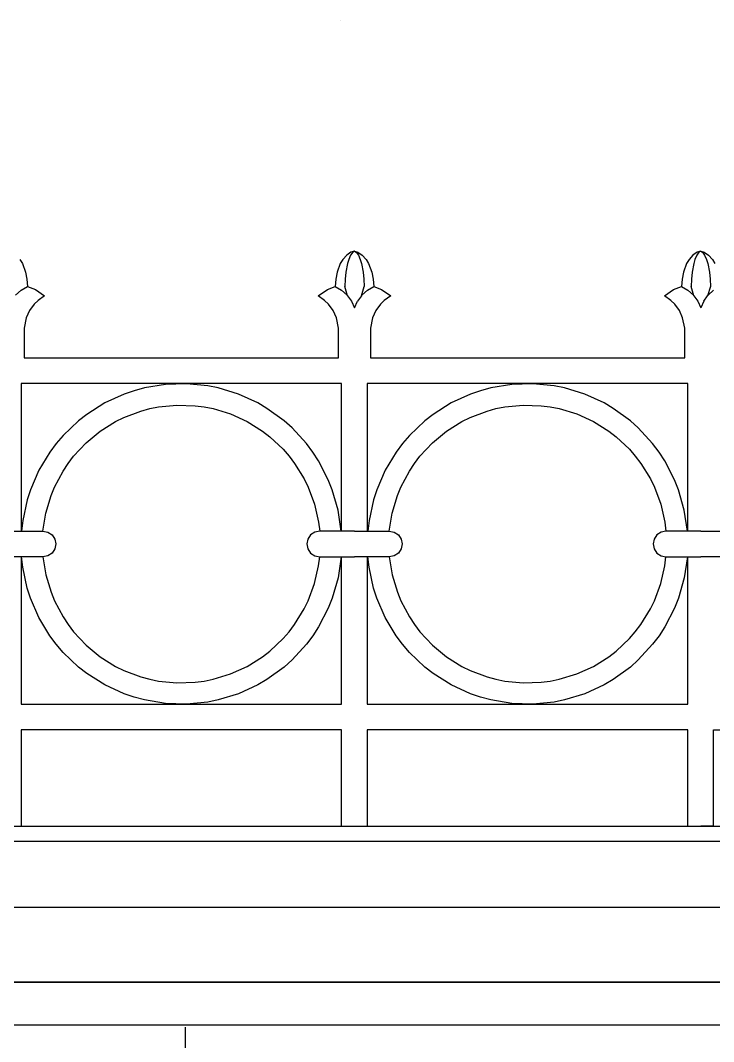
# Model space of a CAD drawing. Header units: millimetres. Extents: x -11840 to 12480, y -4119 to 5972.
# Drawn here: x -7609.5 to -7285.2, y 743.1 to 1220.8 of the extents above; entities that cross this region are included whole.
import ezdxf

# ---------------------------------------------------------------- set-up
doc = ezdxf.new("R2010")
doc.units = ezdxf.units.MM

msp = doc.modelspace()

# ---------------------------------------------------------------- linework, layer by layer
at = {"color": 140, "true_color": 0x00bfff}
msp.add_line((-7459.65, 1220.76), (-7459.65, 1220.74), dxfattribs=at)
msp.add_line((-7459.65, 1220.76), (-7459.65, 1220.74), dxfattribs=at)
at = {"color": 8, "true_color": 0x737373}
for p, q in [((-7609.79, 1108.95), (-7608.59, 1106.99)), ((-7609.79, 1108.95), (-7608.59, 1106.99)), ((-7458.64, 1108.95), (-7459.84, 1106.99)), ((-7458.64, 1108.95), (-7459.84, 1106.99)), ((-7456.85, 1110.92), (-7458.64, 1108.95)), ((-7456.85, 1110.92), (-7458.64, 1108.95)), ((-7454.86, 1112.36), (-7456.85, 1110.92)), ((-7454.86, 1112.36), (-7456.85, 1110.92)), ((-7455.93, 1108.95), (-7456.53, 1106.99)), ((-7455.93, 1108.95), (-7456.53, 1106.99)), ((-7455.03, 1110.92), (-7455.93, 1108.95)), ((-7455.03, 1110.92), (-7455.93, 1108.95)), ((-7454.04, 1112.36), (-7455.03, 1110.92)), ((-7454.04, 1112.36), (-7455.03, 1110.92)), ((-7453.22, 1112.86), (-7454.86, 1112.36)), ((-7453.22, 1112.86), (-7454.86, 1112.36)), ((-7453.22, 1112.86), (-7454.04, 1112.36)), ((-7453.22, 1112.86), (-7454.04, 1112.36)), ((-7453.22, 1112.86), (-7452.4, 1112.36)), ((-7453.22, 1112.86), (-7451.58, 1112.36)), ((-7453.22, 1112.86), (-7452.4, 1112.36)), ((-7453.22, 1112.86), (-7451.58, 1112.36)), ((-7452.4, 1112.36), (-7451.4, 1110.92)), ((-7452.4, 1112.36), (-7451.4, 1110.92)), ((-7451.58, 1112.36), (-7449.58, 1110.92)), ((-7451.58, 1112.36), (-7449.58, 1110.92)), ((-7451.4, 1110.92), (-7450.5, 1108.95)), ((-7451.4, 1110.92), (-7450.5, 1108.95)), ((-7450.5, 1108.95), (-7449.9, 1106.99)), ((-7450.5, 1108.95), (-7449.9, 1106.99)), ((-7449.58, 1110.92), (-7447.79, 1108.95)), ((-7449.58, 1110.92), (-7447.79, 1108.95)), ((-7447.79, 1108.95), (-7446.59, 1106.99)), ((-7447.79, 1108.95), (-7446.59, 1106.99)), ((-7296.64, 1108.95), (-7297.84, 1106.99)), ((-7296.64, 1108.95), (-7297.84, 1106.99)), ((-7294.85, 1110.92), (-7296.64, 1108.95)), ((-7294.85, 1110.92), (-7296.64, 1108.95)), ((-7292.86, 1112.36), (-7294.85, 1110.92)), ((-7292.86, 1112.36), (-7294.85, 1110.92)), ((-7293.93, 1108.95), (-7294.53, 1106.99)), ((-7293.93, 1108.95), (-7294.53, 1106.99)), ((-7293.03, 1110.92), (-7293.93, 1108.95)), ((-7293.03, 1110.92), (-7293.93, 1108.95)), ((-7292.04, 1112.36), (-7293.03, 1110.92)), ((-7292.04, 1112.36), (-7293.03, 1110.92)), ((-7291.22, 1112.86), (-7292.86, 1112.36)), ((-7291.22, 1112.86), (-7292.86, 1112.36)), ((-7291.22, 1112.86), (-7292.04, 1112.36)), ((-7291.22, 1112.86), (-7292.04, 1112.36)), ((-7291.22, 1112.86), (-7289.58, 1112.36)), ((-7291.22, 1112.86), (-7290.4, 1112.36)), ((-7291.22, 1112.86), (-7289.58, 1112.36)), ((-7291.22, 1112.86), (-7290.4, 1112.36)), ((-7290.4, 1112.36), (-7289.4, 1110.92)), ((-7290.4, 1112.36), (-7289.4, 1110.92)), ((-7289.58, 1112.36), (-7287.58, 1110.92)), ((-7289.58, 1112.36), (-7287.58, 1110.92)), ((-7289.4, 1110.92), (-7288.5, 1108.95)), ((-7289.4, 1110.92), (-7288.5, 1108.95)), ((-7288.5, 1108.95), (-7287.9, 1106.99)), ((-7288.5, 1108.95), (-7287.9, 1106.99)), ((-7287.58, 1110.92), (-7285.79, 1108.95)), ((-7287.58, 1110.92), (-7285.79, 1108.95)), ((-7285.79, 1108.95), (-7284.59, 1106.99)), ((-7285.79, 1108.95), (-7284.59, 1106.99)), ((-7608.59, 1106.99), (-7607.07, 1103.06)), ((-7608.59, 1106.99), (-7607.07, 1103.06)), ((-7459.84, 1106.99), (-7461.36, 1103.06)), ((-7459.84, 1106.99), (-7461.36, 1103.06)), ((-7456.53, 1106.99), (-7457.29, 1103.06)), ((-7456.53, 1106.99), (-7457.29, 1103.06)), ((-7449.9, 1106.99), (-7449.14, 1103.06)), ((-7449.9, 1106.99), (-7449.14, 1103.06)), ((-7446.59, 1106.99), (-7445.07, 1103.06)), ((-7446.59, 1106.99), (-7445.07, 1103.06)), ((-7297.84, 1106.99), (-7299.36, 1103.06)), ((-7297.84, 1106.99), (-7299.36, 1103.06)), ((-7294.53, 1106.99), (-7295.29, 1103.06)), ((-7294.53, 1106.99), (-7295.29, 1103.06)), ((-7287.9, 1106.99), (-7287.14, 1103.06)), ((-7287.9, 1106.99), (-7287.14, 1103.06)), ((-7607.07, 1103.06), (-7606.5, 1099.71)), ((-7607.07, 1103.06), (-7606.5, 1099.71)), ((-7606.5, 1099.71), (-7606.22, 1096.37)), ((-7606.5, 1099.71), (-7606.22, 1096.37)), ((-7461.94, 1099.71), (-7462.22, 1096.37)), ((-7461.94, 1099.71), (-7462.22, 1096.37)), ((-7461.36, 1103.06), (-7461.94, 1099.71)), ((-7461.36, 1103.06), (-7461.94, 1099.71)), ((-7457.58, 1099.71), (-7457.72, 1096.37)), ((-7457.58, 1099.71), (-7457.72, 1096.37)), ((-7457.29, 1103.06), (-7457.58, 1099.71)), ((-7457.29, 1103.06), (-7457.58, 1099.71)), ((-7449.14, 1103.06), (-7448.86, 1099.71)), ((-7449.14, 1103.06), (-7448.86, 1099.71)), ((-7448.86, 1099.71), (-7448.72, 1096.37)), ((-7448.86, 1099.71), (-7448.72, 1096.37)), ((-7445.07, 1103.06), (-7444.5, 1099.71)), ((-7445.07, 1103.06), (-7444.5, 1099.71)), ((-7444.5, 1099.71), (-7444.22, 1096.37)), ((-7444.5, 1099.71), (-7444.22, 1096.37)), ((-7299.94, 1099.71), (-7300.22, 1096.37)), ((-7299.94, 1099.71), (-7300.22, 1096.37)), ((-7299.36, 1103.06), (-7299.94, 1099.71)), ((-7299.36, 1103.06), (-7299.94, 1099.71)), ((-7295.58, 1099.71), (-7295.72, 1096.37)), ((-7295.58, 1099.71), (-7295.72, 1096.37)), ((-7295.29, 1103.06), (-7295.58, 1099.71)), ((-7295.29, 1103.06), (-7295.58, 1099.71)), ((-7287.14, 1103.06), (-7286.86, 1099.71)), ((-7287.14, 1103.06), (-7286.86, 1099.71)), ((-7286.86, 1099.71), (-7286.72, 1096.37)), ((-7286.86, 1099.71), (-7286.72, 1096.37)), ((-7609.19, 1094.62), (-7611.75, 1092.3)), ((-7609.19, 1094.62), (-7611.75, 1092.3)), ((-7609.19, 1094.62), (-7606.22, 1096.37)), ((-7609.19, 1094.62), (-7606.22, 1096.37)), ((-7606.22, 1096.37), (-7602.52, 1094.92)), ((-7606.22, 1096.37), (-7602.52, 1094.92)), ((-7602.52, 1094.92), (-7598.22, 1091.87)), ((-7602.52, 1094.92), (-7598.22, 1091.87)), ((-7470.22, 1091.87), (-7465.91, 1094.92)), ((-7470.22, 1091.87), (-7465.91, 1094.92)), ((-7465.91, 1094.92), (-7462.22, 1096.37)), ((-7465.91, 1094.92), (-7462.22, 1096.37)), ((-7462.22, 1096.37), (-7459.24, 1094.62)), ((-7462.22, 1096.37), (-7459.24, 1094.62)), ((-7459.24, 1094.62), (-7456.68, 1092.3)), ((-7459.24, 1094.62), (-7456.68, 1092.3)), ((-7456.42, 1091.94), (-7457.72, 1096.37)), ((-7456.42, 1091.94), (-7457.72, 1096.37)), ((-7450.01, 1091.94), (-7448.72, 1096.37)), ((-7450.01, 1091.94), (-7448.72, 1096.37)), ((-7447.19, 1094.62), (-7449.75, 1092.3)), ((-7447.19, 1094.62), (-7449.75, 1092.3)), ((-7447.19, 1094.62), (-7444.22, 1096.37)), ((-7447.19, 1094.62), (-7444.22, 1096.37)), ((-7444.22, 1096.37), (-7440.52, 1094.92)), ((-7444.22, 1096.37), (-7440.52, 1094.92)), ((-7440.52, 1094.92), (-7436.22, 1091.87)), ((-7440.52, 1094.92), (-7436.22, 1091.87)), ((-7308.22, 1091.87), (-7303.91, 1094.92)), ((-7308.22, 1091.87), (-7303.91, 1094.92)), ((-7303.91, 1094.92), (-7300.22, 1096.37)), ((-7303.91, 1094.92), (-7300.22, 1096.37)), ((-7300.22, 1096.37), (-7297.24, 1094.62)), ((-7300.22, 1096.37), (-7297.24, 1094.62)), ((-7297.24, 1094.62), (-7294.68, 1092.3)), ((-7297.24, 1094.62), (-7294.68, 1092.3)), ((-7294.42, 1091.94), (-7295.72, 1096.37)), ((-7294.42, 1091.94), (-7295.72, 1096.37)), ((-7286.72, 1096.37), (-7288.01, 1091.94)), ((-7286.72, 1096.37), (-7288.01, 1091.94)), ((-7287.75, 1092.3), (-7285.19, 1094.62)), ((-7287.75, 1092.3), (-7285.19, 1094.62)), ((-7601.27, 1089.75), (-7603.04, 1088.02)), ((-7601.27, 1089.75), (-7603.04, 1088.02)), ((-7598.22, 1091.87), (-7601.27, 1089.75)), ((-7598.22, 1091.87), (-7601.27, 1089.75)), ((-7467.17, 1089.75), (-7470.22, 1091.87)), ((-7467.17, 1089.75), (-7470.22, 1091.87)), ((-7465.4, 1088.02), (-7467.17, 1089.75)), ((-7465.4, 1088.02), (-7467.17, 1089.75)), ((-7456.68, 1092.3), (-7456.42, 1091.94)), ((-7456.68, 1092.3), (-7456.42, 1091.94)), ((-7456.42, 1091.94), (-7454.64, 1089.51)), ((-7456.42, 1091.94), (-7454.64, 1089.51)), ((-7454.64, 1089.51), (-7453.22, 1086.37)), ((-7454.64, 1089.51), (-7453.22, 1086.37)), ((-7453.22, 1086.37), (-7451.79, 1089.51)), ((-7453.22, 1086.37), (-7451.79, 1089.51)), ((-7450.01, 1091.94), (-7451.79, 1089.51)), ((-7450.01, 1091.94), (-7451.79, 1089.51)), ((-7449.75, 1092.3), (-7450.01, 1091.94)), ((-7449.75, 1092.3), (-7450.01, 1091.94)), ((-7439.27, 1089.75), (-7441.04, 1088.02)), ((-7439.27, 1089.75), (-7441.04, 1088.02)), ((-7436.22, 1091.87), (-7439.27, 1089.75)), ((-7436.22, 1091.87), (-7439.27, 1089.75)), ((-7305.17, 1089.75), (-7308.22, 1091.87)), ((-7305.17, 1089.75), (-7308.22, 1091.87)), ((-7303.4, 1088.02), (-7305.17, 1089.75)), ((-7303.4, 1088.02), (-7305.17, 1089.75)), ((-7294.68, 1092.3), (-7294.42, 1091.94)), ((-7294.68, 1092.3), (-7294.42, 1091.94)), ((-7294.42, 1091.94), (-7292.64, 1089.51)), ((-7294.42, 1091.94), (-7292.64, 1089.51)), ((-7292.64, 1089.51), (-7291.22, 1086.37)), ((-7292.64, 1089.51), (-7291.22, 1086.37)), ((-7289.79, 1089.51), (-7291.22, 1086.37)), ((-7289.79, 1089.51), (-7291.22, 1086.37)), ((-7289.79, 1089.51), (-7288.01, 1091.94)), ((-7289.79, 1089.51), (-7288.01, 1091.94)), ((-7288.01, 1091.94), (-7287.75, 1092.3)), ((-7288.01, 1091.94), (-7287.75, 1092.3)), ((-7605.22, 1085.02), (-7606.75, 1081.64)), ((-7605.22, 1085.02), (-7606.75, 1081.64)), ((-7603.04, 1088.02), (-7605.22, 1085.02)), ((-7603.04, 1088.02), (-7605.22, 1085.02)), ((-7463.22, 1085.02), (-7465.4, 1088.02)), ((-7463.22, 1085.02), (-7465.4, 1088.02)), ((-7461.68, 1081.64), (-7463.22, 1085.02)), ((-7461.68, 1081.64), (-7463.22, 1085.02)), ((-7443.22, 1085.02), (-7444.75, 1081.64)), ((-7443.22, 1085.02), (-7444.75, 1081.64)), ((-7441.04, 1088.02), (-7443.22, 1085.02)), ((-7441.04, 1088.02), (-7443.22, 1085.02)), ((-7301.22, 1085.02), (-7303.4, 1088.02)), ((-7301.22, 1085.02), (-7303.4, 1088.02)), ((-7299.68, 1081.64), (-7301.22, 1085.02)), ((-7299.68, 1081.64), (-7301.22, 1085.02)), ((-7606.75, 1081.64), (-7607.69, 1076.79)), ((-7606.75, 1081.64), (-7607.69, 1076.79)), ((-7460.74, 1076.79), (-7461.68, 1081.64)), ((-7460.74, 1076.79), (-7461.68, 1081.64)), ((-7444.75, 1081.64), (-7445.69, 1076.79)), ((-7444.75, 1081.64), (-7445.69, 1076.79)), ((-7298.74, 1076.79), (-7299.68, 1081.64)), ((-7298.74, 1076.79), (-7299.68, 1081.64)), ((-7607.69, 1076.79), (-7607.72, 1062.87)), ((-7607.69, 1076.79), (-7607.72, 1062.87)), ((-7460.72, 1062.87), (-7460.74, 1076.79)), ((-7460.72, 1062.87), (-7460.74, 1076.79)), ((-7445.69, 1076.79), (-7445.72, 1062.87)), ((-7445.69, 1076.79), (-7445.72, 1062.87)), ((-7298.72, 1062.87), (-7298.74, 1076.79)), ((-7298.72, 1062.87), (-7298.74, 1076.79)), ((-7607.72, 1062.87), (-7460.72, 1062.87)), ((-7607.72, 1062.87), (-7460.72, 1062.87)), ((-7445.72, 1062.87), (-7298.72, 1062.87)), ((-7445.72, 1062.87), (-7298.72, 1062.87)), ((-7609.22, 1050.87), (-7609.22, 981.87)), ((-7459.22, 1050.87), (-7609.22, 1050.87)), ((-7459.22, 1050.87), (-7609.22, 1050.87)), ((-7609.22, 1050.87), (-7609.22, 981.87)), ((-7556.25, 1047.56), (-7560.95, 1045.94)), ((-7556.25, 1047.56), (-7560.95, 1045.94)), ((-7551.45, 1048.86), (-7556.25, 1047.56)), ((-7551.45, 1048.86), (-7556.25, 1047.56)), ((-7541.66, 1050.5), (-7551.45, 1048.86)), ((-7541.66, 1050.5), (-7551.45, 1048.86)), ((-7531.73, 1050.82), (-7541.66, 1050.5)), ((-7531.73, 1050.82), (-7541.66, 1050.5)), ((-7521.85, 1049.84), (-7531.73, 1050.82)), ((-7521.85, 1049.84), (-7531.73, 1050.82)), ((-7516.98, 1048.86), (-7521.85, 1049.84)), ((-7516.98, 1048.86), (-7521.85, 1049.84)), ((-7507.49, 1045.94), (-7516.98, 1048.86)), ((-7507.49, 1045.94), (-7516.98, 1048.86)), ((-7459.22, 981.87), (-7459.22, 1050.87)), ((-7459.22, 981.87), (-7459.22, 1050.87)), ((-7447.22, 1050.87), (-7447.22, 981.87)), ((-7297.22, 1050.87), (-7447.22, 1050.87)), ((-7297.22, 1050.87), (-7447.22, 1050.87)), ((-7447.22, 1050.87), (-7447.22, 981.87)), ((-7394.25, 1047.56), (-7398.95, 1045.94)), ((-7394.25, 1047.56), (-7398.95, 1045.94)), ((-7389.45, 1048.86), (-7394.25, 1047.56)), ((-7389.45, 1048.86), (-7394.25, 1047.56)), ((-7379.66, 1050.5), (-7389.45, 1048.86)), ((-7379.66, 1050.5), (-7389.45, 1048.86)), ((-7369.73, 1050.82), (-7379.66, 1050.5)), ((-7369.73, 1050.82), (-7379.66, 1050.5)), ((-7359.85, 1049.84), (-7369.73, 1050.82)), ((-7359.85, 1049.84), (-7369.73, 1050.82)), ((-7354.98, 1048.86), (-7359.85, 1049.84)), ((-7354.98, 1048.86), (-7359.85, 1049.84)), ((-7345.49, 1045.94), (-7354.98, 1048.86)), ((-7345.49, 1045.94), (-7354.98, 1048.86)), ((-7297.22, 981.87), (-7297.22, 1050.87)), ((-7297.22, 981.87), (-7297.22, 1050.87)), ((-7569.97, 1041.8), (-7578.37, 1036.49)), ((-7569.97, 1041.8), (-7578.37, 1036.49)), ((-7560.95, 1045.94), (-7569.97, 1041.8)), ((-7560.95, 1045.94), (-7569.97, 1041.8)), ((-7498.46, 1041.8), (-7507.49, 1045.94)), ((-7498.46, 1041.8), (-7507.49, 1045.94)), ((-7494.18, 1039.28), (-7498.46, 1041.8)), ((-7494.18, 1039.28), (-7498.46, 1041.8)), ((-7407.97, 1041.8), (-7416.37, 1036.49)), ((-7407.97, 1041.8), (-7416.37, 1036.49)), ((-7398.95, 1045.94), (-7407.97, 1041.8)), ((-7398.95, 1045.94), (-7407.97, 1041.8)), ((-7336.46, 1041.8), (-7345.49, 1045.94)), ((-7336.46, 1041.8), (-7345.49, 1045.94)), ((-7332.18, 1039.28), (-7336.46, 1041.8)), ((-7332.18, 1039.28), (-7336.46, 1041.8)), ((-7561.14, 1035.03), (-7553.16, 1038.05)), ((-7561.14, 1035.03), (-7553.16, 1038.05)), ((-7553.16, 1038.05), (-7549.03, 1039.15)), ((-7553.16, 1038.05), (-7549.03, 1039.15)), ((-7549.03, 1039.15), (-7544.85, 1039.99)), ((-7549.03, 1039.15), (-7544.85, 1039.99)), ((-7544.85, 1039.99), (-7536.35, 1040.83)), ((-7544.85, 1039.99), (-7536.35, 1040.83)), ((-7536.35, 1040.83), (-7527.82, 1040.55)), ((-7536.35, 1040.83), (-7527.82, 1040.55)), ((-7527.82, 1040.55), (-7523.59, 1039.99)), ((-7527.82, 1040.55), (-7523.59, 1039.99)), ((-7523.59, 1039.99), (-7519.4, 1039.15)), ((-7523.59, 1039.99), (-7519.4, 1039.15)), ((-7519.4, 1039.15), (-7511.23, 1036.67)), ((-7519.4, 1039.15), (-7511.23, 1036.67)), ((-7511.23, 1036.67), (-7503.47, 1033.13)), ((-7511.23, 1036.67), (-7503.47, 1033.13)), ((-7486.15, 1033.44), (-7494.18, 1039.28)), ((-7486.15, 1033.44), (-7494.18, 1039.28)), ((-7399.14, 1035.03), (-7391.16, 1038.05)), ((-7399.14, 1035.03), (-7391.16, 1038.05)), ((-7391.16, 1038.05), (-7387.03, 1039.15)), ((-7391.16, 1038.05), (-7387.03, 1039.15)), ((-7387.03, 1039.15), (-7382.85, 1039.99)), ((-7387.03, 1039.15), (-7382.85, 1039.99)), ((-7382.85, 1039.99), (-7374.35, 1040.83)), ((-7382.85, 1039.99), (-7374.35, 1040.83)), ((-7374.35, 1040.83), (-7365.82, 1040.55)), ((-7374.35, 1040.83), (-7365.82, 1040.55)), ((-7365.82, 1040.55), (-7361.59, 1039.99)), ((-7365.82, 1040.55), (-7361.59, 1039.99)), ((-7361.59, 1039.99), (-7357.4, 1039.15)), ((-7361.59, 1039.99), (-7357.4, 1039.15)), ((-7357.4, 1039.15), (-7349.23, 1036.67)), ((-7357.4, 1039.15), (-7349.23, 1036.67)), ((-7349.23, 1036.67), (-7341.47, 1033.13)), ((-7349.23, 1036.67), (-7341.47, 1033.13)), ((-7324.15, 1033.44), (-7332.18, 1039.28)), ((-7324.15, 1033.44), (-7332.18, 1039.28)), ((-7582.28, 1033.44), (-7589.47, 1026.58)), ((-7582.28, 1033.44), (-7589.47, 1026.58)), ((-7578.37, 1036.49), (-7582.28, 1033.44)), ((-7578.37, 1036.49), (-7582.28, 1033.44)), ((-7572.21, 1028.61), (-7564.97, 1033.13)), ((-7572.21, 1028.61), (-7564.97, 1033.13)), ((-7564.97, 1033.13), (-7561.14, 1035.03)), ((-7564.97, 1033.13), (-7561.14, 1035.03)), ((-7503.47, 1033.13), (-7496.23, 1028.61)), ((-7503.47, 1033.13), (-7496.23, 1028.61)), ((-7482.44, 1030.13), (-7486.15, 1033.44)), ((-7482.44, 1030.13), (-7486.15, 1033.44)), ((-7420.28, 1033.44), (-7427.47, 1026.58)), ((-7420.28, 1033.44), (-7427.47, 1026.58)), ((-7416.37, 1036.49), (-7420.28, 1033.44)), ((-7416.37, 1036.49), (-7420.28, 1033.44)), ((-7410.21, 1028.61), (-7402.97, 1033.13)), ((-7410.21, 1028.61), (-7402.97, 1033.13)), ((-7402.97, 1033.13), (-7399.14, 1035.03)), ((-7402.97, 1033.13), (-7399.14, 1035.03)), ((-7341.47, 1033.13), (-7334.23, 1028.61)), ((-7341.47, 1033.13), (-7334.23, 1028.61)), ((-7320.44, 1030.13), (-7324.15, 1033.44)), ((-7320.44, 1030.13), (-7324.15, 1033.44)), ((-7578.79, 1023.18), (-7572.21, 1028.61)), ((-7578.79, 1023.18), (-7572.21, 1028.61)), ((-7496.23, 1028.61), (-7492.85, 1026)), ((-7496.23, 1028.61), (-7492.85, 1026)), ((-7475.73, 1022.81), (-7482.44, 1030.13)), ((-7475.73, 1022.81), (-7482.44, 1030.13)), ((-7416.79, 1023.18), (-7410.21, 1028.61)), ((-7416.79, 1023.18), (-7410.21, 1028.61)), ((-7334.23, 1028.61), (-7330.85, 1026)), ((-7334.23, 1028.61), (-7330.85, 1026)), ((-7313.73, 1022.81), (-7320.44, 1030.13)), ((-7313.73, 1022.81), (-7320.44, 1030.13)), ((-7592.71, 1022.81), (-7595.69, 1018.84)), ((-7592.71, 1022.81), (-7595.69, 1018.84)), ((-7589.47, 1026.58), (-7592.71, 1022.81)), ((-7589.47, 1026.58), (-7592.71, 1022.81)), ((-7584.6, 1016.93), (-7578.79, 1023.18)), ((-7584.6, 1016.93), (-7578.79, 1023.18)), ((-7492.85, 1026), (-7486.63, 1020.15)), ((-7492.85, 1026), (-7486.63, 1020.15)), ((-7472.75, 1018.84), (-7475.73, 1022.81)), ((-7472.75, 1018.84), (-7475.73, 1022.81)), ((-7430.71, 1022.81), (-7433.69, 1018.84)), ((-7430.71, 1022.81), (-7433.69, 1018.84)), ((-7427.47, 1026.58), (-7430.71, 1022.81)), ((-7427.47, 1026.58), (-7430.71, 1022.81)), ((-7422.6, 1016.93), (-7416.79, 1023.18)), ((-7422.6, 1016.93), (-7416.79, 1023.18)), ((-7330.85, 1026), (-7324.63, 1020.15)), ((-7330.85, 1026), (-7324.63, 1020.15)), ((-7310.75, 1018.84), (-7313.73, 1022.81)), ((-7310.75, 1018.84), (-7313.73, 1022.81)), ((-7595.69, 1018.84), (-7600.82, 1010.34)), ((-7595.69, 1018.84), (-7600.82, 1010.34)), ((-7486.63, 1020.15), (-7483.83, 1016.93)), ((-7486.63, 1020.15), (-7483.83, 1016.93)), ((-7470.04, 1014.67), (-7472.75, 1018.84)), ((-7470.04, 1014.67), (-7472.75, 1018.84)), ((-7433.69, 1018.84), (-7438.82, 1010.34)), ((-7433.69, 1018.84), (-7438.82, 1010.34)), ((-7324.63, 1020.15), (-7321.83, 1016.93)), ((-7324.63, 1020.15), (-7321.83, 1016.93)), ((-7308.04, 1014.67), (-7310.75, 1018.84)), ((-7308.04, 1014.67), (-7310.75, 1018.84)), ((-7589.55, 1009.97), (-7587.19, 1013.53)), ((-7589.55, 1009.97), (-7587.19, 1013.53)), ((-7587.19, 1013.53), (-7584.6, 1016.93)), ((-7587.19, 1013.53), (-7584.6, 1016.93)), ((-7483.83, 1016.93), (-7481.24, 1013.53)), ((-7483.83, 1016.93), (-7481.24, 1013.53)), ((-7481.24, 1013.53), (-7476.76, 1006.26)), ((-7481.24, 1013.53), (-7476.76, 1006.26)), ((-7465.47, 1005.85), (-7470.04, 1014.67)), ((-7465.47, 1005.85), (-7470.04, 1014.67)), ((-7427.55, 1009.97), (-7425.19, 1013.53)), ((-7427.55, 1009.97), (-7425.19, 1013.53)), ((-7425.19, 1013.53), (-7422.6, 1016.93)), ((-7425.19, 1013.53), (-7422.6, 1016.93)), ((-7321.83, 1016.93), (-7319.24, 1013.53)), ((-7321.83, 1016.93), (-7319.24, 1013.53)), ((-7319.24, 1013.53), (-7314.76, 1006.26)), ((-7319.24, 1013.53), (-7314.76, 1006.26)), ((-7303.47, 1005.85), (-7308.04, 1014.67)), ((-7303.47, 1005.85), (-7308.04, 1014.67)), ((-7600.82, 1010.34), (-7604.79, 1001.24)), ((-7600.82, 1010.34), (-7604.79, 1001.24)), ((-7593.54, 1002.43), (-7589.55, 1009.97)), ((-7593.54, 1002.43), (-7589.55, 1009.97)), ((-7438.82, 1010.34), (-7442.79, 1001.24)), ((-7438.82, 1010.34), (-7442.79, 1001.24)), ((-7431.54, 1002.43), (-7427.55, 1009.97)), ((-7431.54, 1002.43), (-7427.55, 1009.97)), ((-7476.76, 1006.26), (-7474.89, 1002.43)), ((-7476.76, 1006.26), (-7474.89, 1002.43)), ((-7463.64, 1001.24), (-7465.47, 1005.85)), ((-7463.64, 1001.24), (-7465.47, 1005.85)), ((-7314.76, 1006.26), (-7312.89, 1002.43)), ((-7314.76, 1006.26), (-7312.89, 1002.43)), ((-7301.64, 1001.24), (-7303.47, 1005.85)), ((-7301.64, 1001.24), (-7303.47, 1005.85)), ((-7604.79, 1001.24), (-7606.32, 996.51)), ((-7604.79, 1001.24), (-7606.32, 996.51)), ((-7597.59, 990.29), (-7595.16, 998.47)), ((-7597.59, 990.29), (-7595.16, 998.47)), ((-7595.16, 998.47), (-7593.54, 1002.43)), ((-7595.16, 998.47), (-7593.54, 1002.43)), ((-7474.89, 1002.43), (-7471.92, 994.42)), ((-7474.89, 1002.43), (-7471.92, 994.42)), ((-7460.9, 991.69), (-7463.64, 1001.24)), ((-7460.9, 991.69), (-7463.64, 1001.24)), ((-7442.79, 1001.24), (-7444.32, 996.51)), ((-7442.79, 1001.24), (-7444.32, 996.51)), ((-7435.59, 990.29), (-7433.16, 998.47)), ((-7435.59, 990.29), (-7433.16, 998.47)), ((-7433.16, 998.47), (-7431.54, 1002.43)), ((-7433.16, 998.47), (-7431.54, 1002.43)), ((-7312.89, 1002.43), (-7309.92, 994.42)), ((-7312.89, 1002.43), (-7309.92, 994.42)), ((-7298.9, 991.69), (-7301.64, 1001.24)), ((-7298.9, 991.69), (-7301.64, 1001.24)), ((-7606.32, 996.51), (-7608.41, 986.8)), ((-7606.32, 996.51), (-7608.41, 986.8)), ((-7471.92, 994.42), (-7470.03, 986.1)), ((-7471.92, 994.42), (-7470.03, 986.1)), ((-7444.32, 996.51), (-7446.41, 986.8)), ((-7444.32, 996.51), (-7446.41, 986.8)), ((-7309.92, 994.42), (-7308.03, 986.1)), ((-7309.92, 994.42), (-7308.03, 986.1)), ((-7598.94, 981.87), (-7597.59, 990.29)), ((-7598.94, 981.87), (-7597.59, 990.29)), ((-7459.46, 981.87), (-7460.9, 991.69)), ((-7459.46, 981.87), (-7460.9, 991.69)), ((-7436.94, 981.87), (-7435.59, 990.29)), ((-7436.94, 981.87), (-7435.59, 990.29)), ((-7297.46, 981.87), (-7298.9, 991.69)), ((-7297.46, 981.87), (-7298.9, 991.69)), ((-7608.41, 986.8), (-7608.98, 981.87)), ((-7608.41, 986.8), (-7608.98, 981.87)), ((-7470.03, 986.1), (-7469.49, 981.87)), ((-7470.03, 986.1), (-7469.49, 981.87)), ((-7446.41, 986.8), (-7446.98, 981.87)), ((-7446.41, 986.8), (-7446.98, 981.87)), ((-7308.03, 986.1), (-7307.49, 981.87)), ((-7308.03, 986.1), (-7307.49, 981.87)), ((-7615.22, 981.87), (-7598.94, 981.87)), ((-7615.22, 981.87), (-7598.94, 981.87)), ((-7598.94, 981.87), (-7596.64, 981.41)), ((-7598.94, 981.87), (-7596.64, 981.41)), ((-7596.64, 981.41), (-7594.7, 980.11)), ((-7596.64, 981.41), (-7594.7, 980.11)), ((-7594.7, 980.11), (-7593.4, 978.16)), ((-7594.7, 980.11), (-7593.4, 978.16)), ((-7473.74, 980.11), (-7475.04, 978.16)), ((-7473.74, 980.11), (-7475.04, 978.16)), ((-7471.79, 981.41), (-7473.74, 980.11)), ((-7471.79, 981.41), (-7473.74, 980.11)), ((-7469.49, 981.87), (-7471.79, 981.41)), ((-7469.49, 981.87), (-7471.79, 981.41)), ((-7453.22, 981.87), (-7469.49, 981.87)), ((-7453.22, 981.87), (-7469.49, 981.87)), ((-7453.22, 981.87), (-7436.94, 981.87)), ((-7453.22, 981.87), (-7436.94, 981.87)), ((-7436.94, 981.87), (-7434.64, 981.41)), ((-7436.94, 981.87), (-7434.64, 981.41)), ((-7434.64, 981.41), (-7432.7, 980.11)), ((-7434.64, 981.41), (-7432.7, 980.11)), ((-7432.7, 980.11), (-7431.4, 978.16)), ((-7432.7, 980.11), (-7431.4, 978.16)), ((-7311.74, 980.11), (-7313.04, 978.16)), ((-7311.74, 980.11), (-7313.04, 978.16)), ((-7309.79, 981.41), (-7311.74, 980.11)), ((-7309.79, 981.41), (-7311.74, 980.11)), ((-7307.49, 981.87), (-7309.79, 981.41)), ((-7307.49, 981.87), (-7309.79, 981.41)), ((-7291.22, 981.87), (-7307.49, 981.87)), ((-7291.22, 981.87), (-7307.49, 981.87)), ((-7291.22, 981.87), (-7274.94, 981.87)), ((-7291.22, 981.87), (-7274.94, 981.87)), ((-7593.4, 978.16), (-7592.94, 975.87)), ((-7593.4, 978.16), (-7592.94, 975.87)), ((-7592.94, 975.87), (-7593.4, 973.57)), ((-7592.94, 975.87), (-7593.4, 973.57)), ((-7475.04, 978.16), (-7475.49, 975.87)), ((-7475.04, 978.16), (-7475.49, 975.87)), ((-7475.49, 975.87), (-7475.04, 973.57)), ((-7475.49, 975.87), (-7475.04, 973.57)), ((-7431.4, 978.16), (-7430.94, 975.87)), ((-7431.4, 978.16), (-7430.94, 975.87)), ((-7430.94, 975.87), (-7431.4, 973.57)), ((-7430.94, 975.87), (-7431.4, 973.57)), ((-7313.04, 978.16), (-7313.49, 975.87)), ((-7313.04, 978.16), (-7313.49, 975.87)), ((-7313.49, 975.87), (-7313.04, 973.57)), ((-7313.49, 975.87), (-7313.04, 973.57)), ((-7598.94, 969.87), (-7615.22, 969.87)), ((-7598.94, 969.87), (-7615.22, 969.87)), ((-7609.22, 969.87), (-7609.22, 900.87)), ((-7609.22, 969.87), (-7609.22, 900.87)), ((-7608.41, 964.93), (-7608.98, 969.87)), ((-7608.41, 964.93), (-7608.98, 969.87)), ((-7596.64, 970.32), (-7598.94, 969.87)), ((-7596.64, 970.32), (-7598.94, 969.87)), ((-7598.94, 969.87), (-7597.59, 961.44)), ((-7598.94, 969.87), (-7597.59, 961.44)), ((-7594.7, 971.62), (-7596.64, 970.32)), ((-7594.7, 971.62), (-7596.64, 970.32)), ((-7593.4, 973.57), (-7594.7, 971.62)), ((-7593.4, 973.57), (-7594.7, 971.62)), ((-7475.04, 973.57), (-7473.74, 971.62)), ((-7475.04, 973.57), (-7473.74, 971.62)), ((-7473.74, 971.62), (-7471.79, 970.32)), ((-7473.74, 971.62), (-7471.79, 970.32)), ((-7471.79, 970.32), (-7469.49, 969.87)), ((-7471.79, 970.32), (-7469.49, 969.87)), ((-7470.03, 965.63), (-7469.49, 969.87)), ((-7470.03, 965.63), (-7469.49, 969.87)), ((-7469.49, 969.87), (-7453.22, 969.87)), ((-7469.49, 969.87), (-7453.22, 969.87)), ((-7459.46, 969.87), (-7460.9, 960.04)), ((-7459.46, 969.87), (-7460.9, 960.04)), ((-7459.22, 900.87), (-7459.22, 969.87)), ((-7459.22, 900.87), (-7459.22, 969.87)), ((-7436.94, 969.87), (-7453.22, 969.87)), ((-7436.94, 969.87), (-7453.22, 969.87)), ((-7447.22, 969.87), (-7447.22, 900.87)), ((-7447.22, 969.87), (-7447.22, 900.87)), ((-7446.41, 964.93), (-7446.98, 969.87)), ((-7446.41, 964.93), (-7446.98, 969.87)), ((-7434.64, 970.32), (-7436.94, 969.87)), ((-7434.64, 970.32), (-7436.94, 969.87)), ((-7436.94, 969.87), (-7435.59, 961.44)), ((-7436.94, 969.87), (-7435.59, 961.44)), ((-7432.7, 971.62), (-7434.64, 970.32)), ((-7432.7, 971.62), (-7434.64, 970.32)), ((-7431.4, 973.57), (-7432.7, 971.62)), ((-7431.4, 973.57), (-7432.7, 971.62)), ((-7313.04, 973.57), (-7311.74, 971.62)), ((-7313.04, 973.57), (-7311.74, 971.62)), ((-7311.74, 971.62), (-7309.79, 970.32)), ((-7311.74, 971.62), (-7309.79, 970.32)), ((-7309.79, 970.32), (-7307.49, 969.87)), ((-7309.79, 970.32), (-7307.49, 969.87)), ((-7308.03, 965.63), (-7307.49, 969.87)), ((-7308.03, 965.63), (-7307.49, 969.87)), ((-7307.49, 969.87), (-7291.22, 969.87)), ((-7307.49, 969.87), (-7291.22, 969.87)), ((-7297.46, 969.87), (-7298.9, 960.04)), ((-7297.46, 969.87), (-7298.9, 960.04)), ((-7297.22, 900.87), (-7297.22, 969.87)), ((-7297.22, 900.87), (-7297.22, 969.87)), ((-7274.94, 969.87), (-7291.22, 969.87)), ((-7274.94, 969.87), (-7291.22, 969.87)), ((-7606.32, 955.22), (-7608.41, 964.93)), ((-7606.32, 955.22), (-7608.41, 964.93)), ((-7471.92, 957.31), (-7470.03, 965.63)), ((-7471.92, 957.31), (-7470.03, 965.63)), ((-7444.32, 955.22), (-7446.41, 964.93)), ((-7444.32, 955.22), (-7446.41, 964.93)), ((-7309.92, 957.31), (-7308.03, 965.63)), ((-7309.92, 957.31), (-7308.03, 965.63)), ((-7597.59, 961.44), (-7595.16, 953.26)), ((-7597.59, 961.44), (-7595.16, 953.26)), ((-7435.59, 961.44), (-7433.16, 953.26)), ((-7435.59, 961.44), (-7433.16, 953.26)), ((-7474.89, 949.3), (-7471.92, 957.31)), ((-7474.89, 949.3), (-7471.92, 957.31)), ((-7460.9, 960.04), (-7463.64, 950.49)), ((-7460.9, 960.04), (-7463.64, 950.49)), ((-7312.89, 949.3), (-7309.92, 957.31)), ((-7312.89, 949.3), (-7309.92, 957.31)), ((-7298.9, 960.04), (-7301.64, 950.49)), ((-7298.9, 960.04), (-7301.64, 950.49)), ((-7604.79, 950.49), (-7606.32, 955.22)), ((-7604.79, 950.49), (-7606.32, 955.22)), ((-7595.16, 953.26), (-7593.54, 949.3)), ((-7595.16, 953.26), (-7593.54, 949.3)), ((-7442.79, 950.49), (-7444.32, 955.22)), ((-7442.79, 950.49), (-7444.32, 955.22)), ((-7433.16, 953.26), (-7431.54, 949.3)), ((-7433.16, 953.26), (-7431.54, 949.3)), ((-7600.82, 941.39), (-7604.79, 950.49)), ((-7600.82, 941.39), (-7604.79, 950.49)), ((-7593.54, 949.3), (-7589.55, 941.76)), ((-7593.54, 949.3), (-7589.55, 941.76)), ((-7476.76, 945.47), (-7474.89, 949.3)), ((-7476.76, 945.47), (-7474.89, 949.3)), ((-7465.47, 945.88), (-7470.04, 937.06)), ((-7465.47, 945.88), (-7470.04, 937.06)), ((-7463.64, 950.49), (-7465.47, 945.88)), ((-7463.64, 950.49), (-7465.47, 945.88)), ((-7438.82, 941.39), (-7442.79, 950.49)), ((-7438.82, 941.39), (-7442.79, 950.49)), ((-7431.54, 949.3), (-7427.55, 941.76)), ((-7431.54, 949.3), (-7427.55, 941.76)), ((-7314.76, 945.47), (-7312.89, 949.3)), ((-7314.76, 945.47), (-7312.89, 949.3)), ((-7303.47, 945.88), (-7308.04, 937.06)), ((-7303.47, 945.88), (-7308.04, 937.06)), ((-7301.64, 950.49), (-7303.47, 945.88)), ((-7301.64, 950.49), (-7303.47, 945.88)), ((-7595.69, 932.89), (-7600.82, 941.39)), ((-7595.69, 932.89), (-7600.82, 941.39)), ((-7589.55, 941.76), (-7587.19, 938.2)), ((-7589.55, 941.76), (-7587.19, 938.2)), ((-7481.24, 938.2), (-7476.76, 945.47)), ((-7481.24, 938.2), (-7476.76, 945.47)), ((-7433.69, 932.89), (-7438.82, 941.39)), ((-7433.69, 932.89), (-7438.82, 941.39)), ((-7427.55, 941.76), (-7425.19, 938.2)), ((-7427.55, 941.76), (-7425.19, 938.2)), ((-7319.24, 938.2), (-7314.76, 945.47)), ((-7319.24, 938.2), (-7314.76, 945.47)), ((-7587.19, 938.2), (-7584.6, 934.8)), ((-7587.19, 938.2), (-7584.6, 934.8)), ((-7483.83, 934.8), (-7481.24, 938.2)), ((-7483.83, 934.8), (-7481.24, 938.2)), ((-7470.04, 937.06), (-7472.75, 932.89)), ((-7470.04, 937.06), (-7472.75, 932.89)), ((-7425.19, 938.2), (-7422.6, 934.8)), ((-7425.19, 938.2), (-7422.6, 934.8)), ((-7321.83, 934.8), (-7319.24, 938.2)), ((-7321.83, 934.8), (-7319.24, 938.2)), ((-7308.04, 937.06), (-7310.75, 932.89)), ((-7308.04, 937.06), (-7310.75, 932.89)), ((-7592.71, 928.92), (-7595.69, 932.89)), ((-7592.71, 928.92), (-7595.69, 932.89)), ((-7584.6, 934.8), (-7578.79, 928.55)), ((-7584.6, 934.8), (-7578.79, 928.55)), ((-7492.85, 925.73), (-7486.63, 931.58)), ((-7492.85, 925.73), (-7486.63, 931.58)), ((-7486.63, 931.58), (-7483.83, 934.8)), ((-7486.63, 931.58), (-7483.83, 934.8)), ((-7472.75, 932.89), (-7475.73, 928.92)), ((-7472.75, 932.89), (-7475.73, 928.92)), ((-7430.71, 928.92), (-7433.69, 932.89)), ((-7430.71, 928.92), (-7433.69, 932.89)), ((-7422.6, 934.8), (-7416.79, 928.55)), ((-7422.6, 934.8), (-7416.79, 928.55)), ((-7330.85, 925.73), (-7324.63, 931.58)), ((-7330.85, 925.73), (-7324.63, 931.58)), ((-7324.63, 931.58), (-7321.83, 934.8)), ((-7324.63, 931.58), (-7321.83, 934.8)), ((-7310.75, 932.89), (-7313.73, 928.92)), ((-7310.75, 932.89), (-7313.73, 928.92)), ((-7589.47, 925.15), (-7592.71, 928.92)), ((-7589.47, 925.15), (-7592.71, 928.92)), ((-7578.79, 928.55), (-7572.21, 923.12)), ((-7578.79, 928.55), (-7572.21, 923.12)), ((-7475.73, 928.92), (-7482.44, 921.6)), ((-7475.73, 928.92), (-7482.44, 921.6)), ((-7427.47, 925.15), (-7430.71, 928.92)), ((-7427.47, 925.15), (-7430.71, 928.92)), ((-7416.79, 928.55), (-7410.21, 923.12)), ((-7416.79, 928.55), (-7410.21, 923.12)), ((-7313.73, 928.92), (-7320.44, 921.6)), ((-7313.73, 928.92), (-7320.44, 921.6)), ((-7582.28, 918.29), (-7589.47, 925.15)), ((-7582.28, 918.29), (-7589.47, 925.15)), ((-7572.21, 923.12), (-7564.97, 918.6)), ((-7572.21, 923.12), (-7564.97, 918.6)), ((-7503.47, 918.6), (-7496.23, 923.12)), ((-7503.47, 918.6), (-7496.23, 923.12)), ((-7496.23, 923.12), (-7492.85, 925.73)), ((-7496.23, 923.12), (-7492.85, 925.73)), ((-7420.28, 918.29), (-7427.47, 925.15)), ((-7420.28, 918.29), (-7427.47, 925.15)), ((-7410.21, 923.12), (-7402.97, 918.6)), ((-7410.21, 923.12), (-7402.97, 918.6)), ((-7341.47, 918.6), (-7334.23, 923.12)), ((-7341.47, 918.6), (-7334.23, 923.12)), ((-7334.23, 923.12), (-7330.85, 925.73)), ((-7334.23, 923.12), (-7330.85, 925.73)), ((-7578.37, 915.24), (-7582.28, 918.29)), ((-7578.37, 915.24), (-7582.28, 918.29)), ((-7564.97, 918.6), (-7561.14, 916.7)), ((-7564.97, 918.6), (-7561.14, 916.7)), ((-7511.23, 915.06), (-7503.47, 918.6)), ((-7511.23, 915.06), (-7503.47, 918.6)), ((-7486.15, 918.29), (-7494.18, 912.45)), ((-7486.15, 918.29), (-7494.18, 912.45)), ((-7482.44, 921.6), (-7486.15, 918.29)), ((-7482.44, 921.6), (-7486.15, 918.29)), ((-7416.37, 915.24), (-7420.28, 918.29)), ((-7416.37, 915.24), (-7420.28, 918.29)), ((-7402.97, 918.6), (-7399.14, 916.7)), ((-7402.97, 918.6), (-7399.14, 916.7)), ((-7349.23, 915.06), (-7341.47, 918.6)), ((-7349.23, 915.06), (-7341.47, 918.6)), ((-7324.15, 918.29), (-7332.18, 912.45)), ((-7324.15, 918.29), (-7332.18, 912.45)), ((-7320.44, 921.6), (-7324.15, 918.29)), ((-7320.44, 921.6), (-7324.15, 918.29)), ((-7569.97, 909.94), (-7578.37, 915.24)), ((-7569.97, 909.94), (-7578.37, 915.24)), ((-7561.14, 916.7), (-7553.16, 913.69)), ((-7561.14, 916.7), (-7553.16, 913.69)), ((-7553.16, 913.69), (-7549.03, 912.58)), ((-7553.16, 913.69), (-7549.03, 912.58)), ((-7549.03, 912.58), (-7544.85, 911.74)), ((-7549.03, 912.58), (-7544.85, 911.74)), ((-7523.59, 911.74), (-7519.4, 912.58)), ((-7523.59, 911.74), (-7519.4, 912.58)), ((-7519.4, 912.58), (-7511.23, 915.06)), ((-7519.4, 912.58), (-7511.23, 915.06)), ((-7494.18, 912.45), (-7498.46, 909.94)), ((-7494.18, 912.45), (-7498.46, 909.94)), ((-7407.97, 909.94), (-7416.37, 915.24)), ((-7407.97, 909.94), (-7416.37, 915.24)), ((-7399.14, 916.7), (-7391.16, 913.69)), ((-7399.14, 916.7), (-7391.16, 913.69)), ((-7391.16, 913.69), (-7387.03, 912.58)), ((-7391.16, 913.69), (-7387.03, 912.58)), ((-7387.03, 912.58), (-7382.85, 911.74)), ((-7387.03, 912.58), (-7382.85, 911.74)), ((-7361.59, 911.74), (-7357.4, 912.58)), ((-7361.59, 911.74), (-7357.4, 912.58)), ((-7357.4, 912.58), (-7349.23, 915.06)), ((-7357.4, 912.58), (-7349.23, 915.06)), ((-7332.18, 912.45), (-7336.46, 909.94)), ((-7332.18, 912.45), (-7336.46, 909.94)), ((-7560.95, 905.79), (-7569.97, 909.94)), ((-7560.95, 905.79), (-7569.97, 909.94)), ((-7544.85, 911.74), (-7536.35, 910.9)), ((-7544.85, 911.74), (-7536.35, 910.9)), ((-7536.35, 910.9), (-7527.82, 911.18)), ((-7536.35, 910.9), (-7527.82, 911.18)), ((-7527.82, 911.18), (-7523.59, 911.74)), ((-7527.82, 911.18), (-7523.59, 911.74)), ((-7498.46, 909.94), (-7507.49, 905.79)), ((-7498.46, 909.94), (-7507.49, 905.79)), ((-7398.95, 905.79), (-7407.97, 909.94)), ((-7398.95, 905.79), (-7407.97, 909.94)), ((-7382.85, 911.74), (-7374.35, 910.9)), ((-7382.85, 911.74), (-7374.35, 910.9)), ((-7374.35, 910.9), (-7365.82, 911.18)), ((-7374.35, 910.9), (-7365.82, 911.18)), ((-7365.82, 911.18), (-7361.59, 911.74)), ((-7365.82, 911.18), (-7361.59, 911.74)), ((-7336.46, 909.94), (-7345.49, 905.79)), ((-7336.46, 909.94), (-7345.49, 905.79)), ((-7556.25, 904.17), (-7560.95, 905.79)), ((-7556.25, 904.17), (-7560.95, 905.79)), ((-7551.45, 902.87), (-7556.25, 904.17)), ((-7551.45, 902.87), (-7556.25, 904.17)), ((-7541.66, 901.24), (-7551.45, 902.87)), ((-7541.66, 901.24), (-7551.45, 902.87)), ((-7516.98, 902.87), (-7521.85, 901.89)), ((-7516.98, 902.87), (-7521.85, 901.89)), ((-7507.49, 905.79), (-7516.98, 902.87)), ((-7507.49, 905.79), (-7516.98, 902.87)), ((-7394.25, 904.17), (-7398.95, 905.79)), ((-7394.25, 904.17), (-7398.95, 905.79)), ((-7389.45, 902.87), (-7394.25, 904.17)), ((-7389.45, 902.87), (-7394.25, 904.17)), ((-7379.66, 901.24), (-7389.45, 902.87)), ((-7379.66, 901.24), (-7389.45, 902.87)), ((-7354.98, 902.87), (-7359.85, 901.89)), ((-7354.98, 902.87), (-7359.85, 901.89)), ((-7345.49, 905.79), (-7354.98, 902.87)), ((-7345.49, 905.79), (-7354.98, 902.87)), ((-7609.22, 900.87), (-7459.22, 900.87)), ((-7609.22, 900.87), (-7459.22, 900.87)), ((-7531.73, 900.91), (-7541.66, 901.24)), ((-7531.73, 900.91), (-7541.66, 901.24)), ((-7521.85, 901.89), (-7531.73, 900.91)), ((-7521.85, 901.89), (-7531.73, 900.91)), ((-7447.22, 900.87), (-7297.22, 900.87)), ((-7447.22, 900.87), (-7297.22, 900.87)), ((-7369.73, 900.91), (-7379.66, 901.24)), ((-7369.73, 900.91), (-7379.66, 901.24)), ((-7359.85, 901.89), (-7369.73, 900.91)), ((-7359.85, 901.89), (-7369.73, 900.91)), ((-7609.22, 888.87), (-7609.22, 843.87)), ((-7459.22, 888.87), (-7609.22, 888.87)), ((-7609.22, 888.87), (-7609.22, 843.87)), ((-7459.22, 888.87), (-7609.22, 888.87)), ((-7459.22, 843.87), (-7459.22, 888.87)), ((-7459.22, 843.87), (-7459.22, 888.87)), ((-7447.22, 888.87), (-7447.22, 843.87)), ((-7297.22, 888.87), (-7447.22, 888.87)), ((-7447.22, 888.87), (-7447.22, 843.87)), ((-7297.22, 888.87), (-7447.22, 888.87)), ((-7297.22, 843.87), (-7297.22, 888.87)), ((-7297.22, 843.87), (-7297.22, 888.87)), ((-7285.22, 843.87), (-7285.22, 888.87)), ((-7285.22, 888.87), (-7135.22, 888.87)), ((-7285.22, 843.87), (-7285.22, 888.87)), ((-7285.22, 888.87), (-7135.22, 888.87)), ((-7615.22, 843.87), (-7609.22, 843.87)), ((-7615.22, 843.87), (-7609.22, 843.87)), ((-7459.22, 843.87), (-7453.22, 843.87)), ((-7459.22, 843.87), (-7453.22, 843.87)), ((-7453.22, 843.87), (-7447.22, 843.87)), ((-7453.22, 843.87), (-7447.22, 843.87)), ((-7297.22, 843.87), (-7291.22, 843.87)), ((-7297.22, 843.87), (-7291.22, 843.87)), ((-7285.22, 843.87), (-7291.22, 843.87)), ((-7285.22, 843.87), (-7291.22, 843.87))]:
    msp.add_line(p, q, dxfattribs=at)
at = {"color": 251, "true_color": 0x666666}
for p, q in [((-7068.83, 843.73), (-8000.48, 843.73)), ((-7068.83, 843.73), (-8000.48, 843.73)), ((-7065.51, 836.73), (-8003.8, 836.73)), ((-7065.51, 836.73), (-8003.8, 836.73)), ((-7065.51, 805.73), (-8003.8, 805.73)), ((-7065.51, 805.73), (-8003.8, 805.73)), ((-7957.73, 770.88), (-7111.58, 770.88)), ((-7957.73, 770.88), (-7111.58, 770.88)), ((-7111.58, 770.84), (-7957.73, 770.84)), ((-7111.58, 770.84), (-7957.73, 770.84)), ((-7957.73, 750.88), (-7111.58, 750.88)), ((-7957.73, 750.88), (-7111.58, 750.88)), ((-7532.21, 215.73), (-7532.21, 749.87))]:
    msp.add_line(p, q, dxfattribs=at)

doc.saveas('drawing.dxf')
